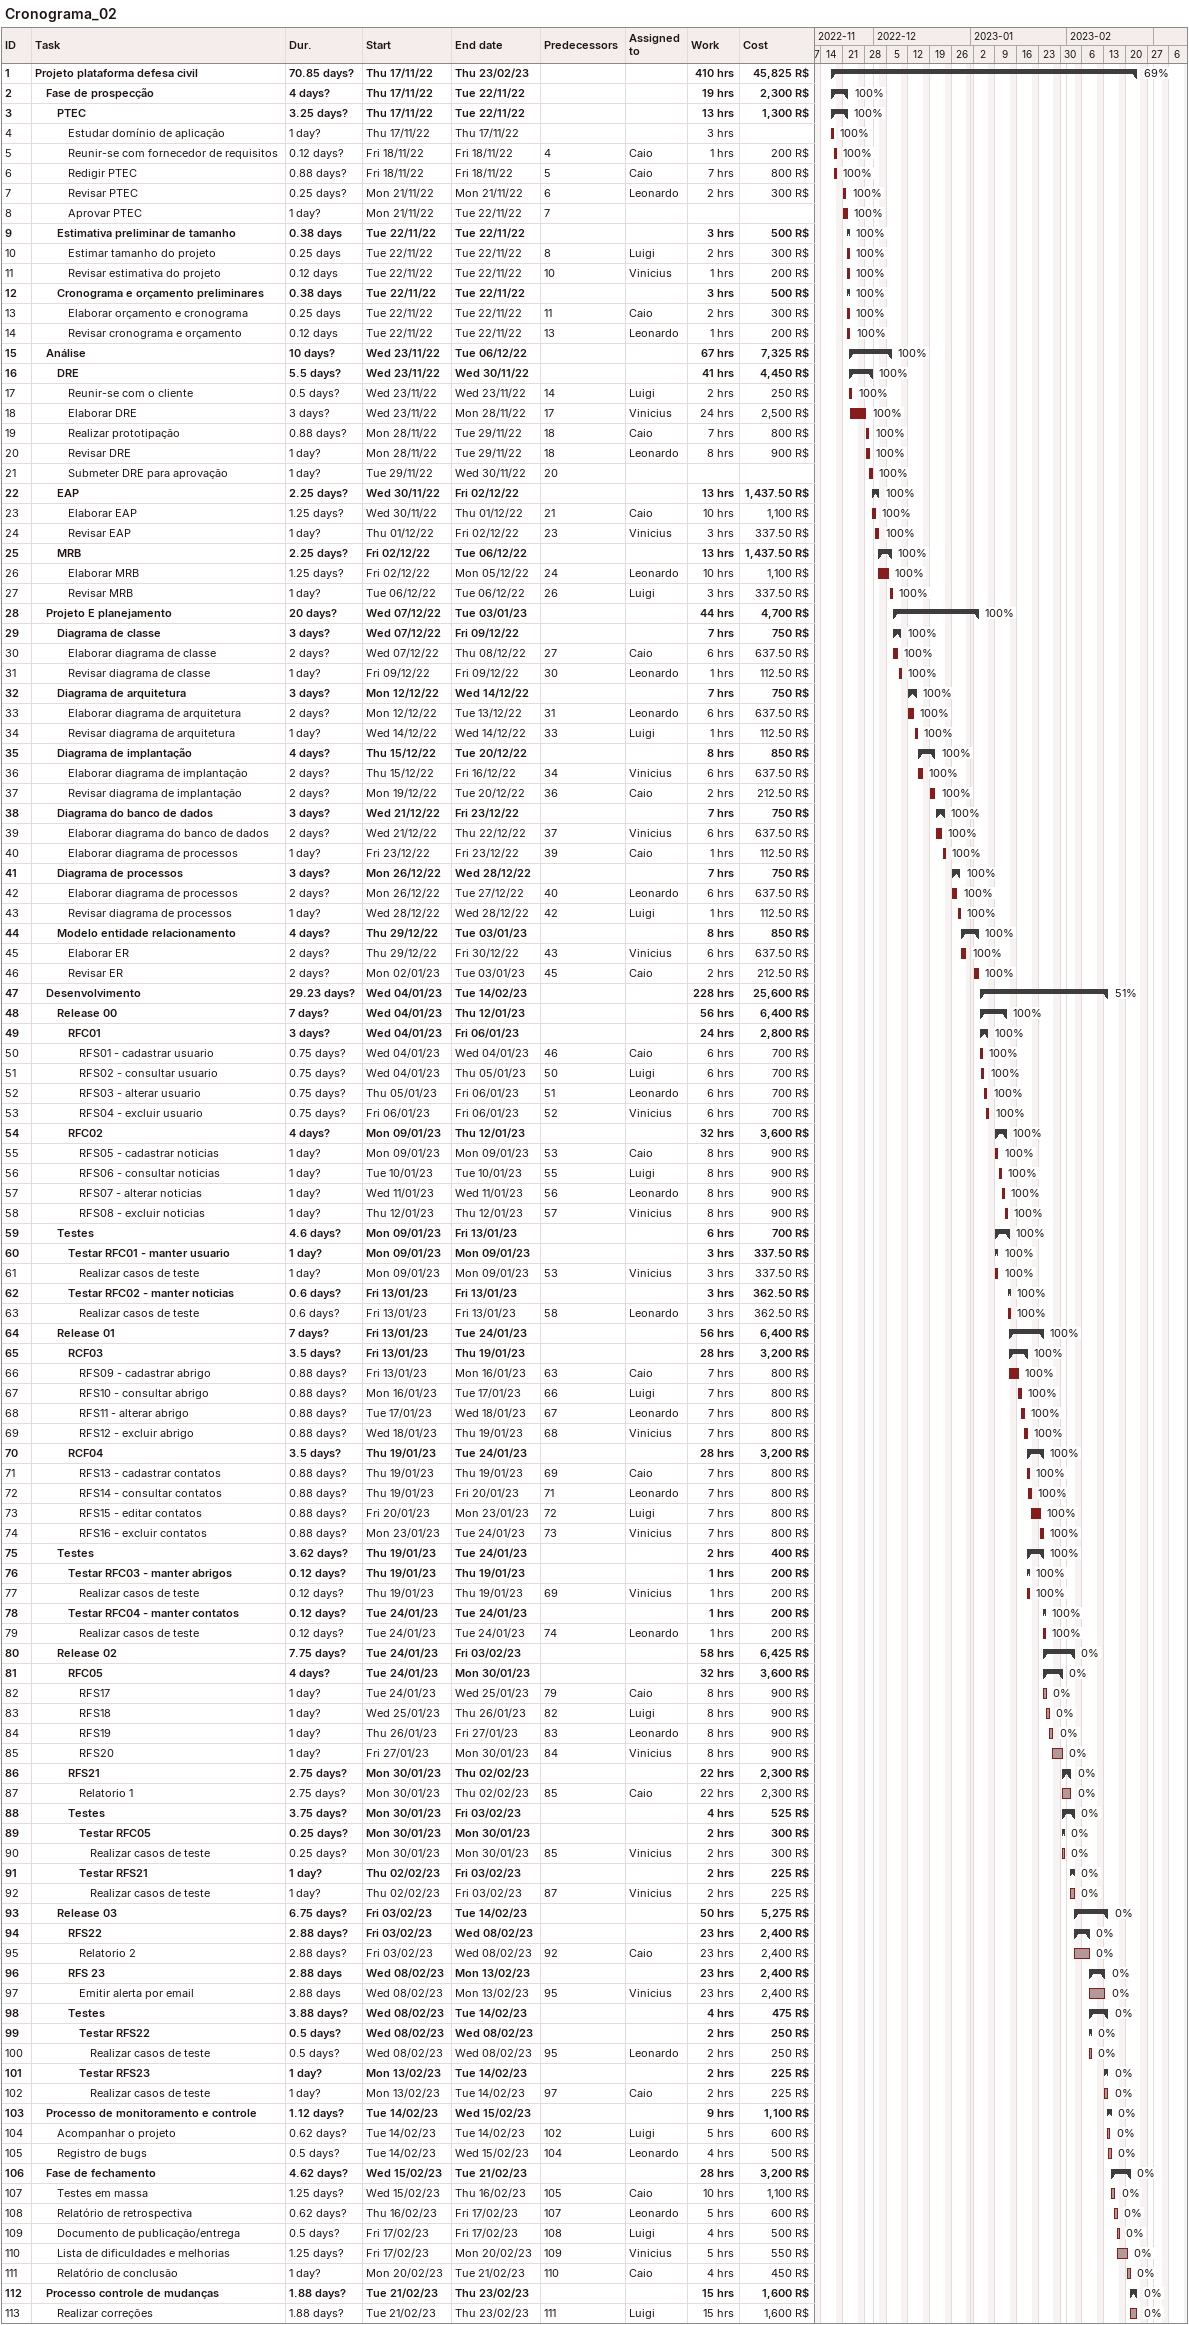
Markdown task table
Cronograma_02

| ID | Level | Task | Duration | Start | Finish | Predecessors | Resources | % complete | Work (h) | Cost (R$) |
|---|---|---|---|---|---|---|---|---|---|---|
| 1 | 1 | **Projeto plataforma defesa civil** | 70.85d? | 2022-11-17 | 2023-02-23 |  |  | 69 | 410 | 45825 |
| 2 | 2 | **Fase de prospecção** | 4d? | 2022-11-17 | 2022-11-22 |  |  | 100 | 19 | 2300 |
| 3 | 3 | **PTEC** | 3.25d? | 2022-11-17 | 2022-11-22 |  |  | 100 | 13 | 1300 |
| 4 | 4 | Estudar domínio de aplicação | 1d? | 2022-11-17 | 2022-11-17 |  |  | 100 | 3 |  |
| 5 | 4 | Reunir-se com fornecedor de requisitos | 0.12d? | 2022-11-18 | 2022-11-18 | 4 | Caio | 100 | 1 | 200 |
| 6 | 4 | Redigir PTEC | 0.88d? | 2022-11-18 | 2022-11-18 | 5 | Caio | 100 | 7 | 800 |
| 7 | 4 | Revisar PTEC | 0.25d? | 2022-11-21 | 2022-11-21 | 6 | Leonardo | 100 | 2 | 300 |
| 8 | 4 | Aprovar PTEC | 1d? | 2022-11-21 | 2022-11-22 | 7 |  | 100 |  |  |
| 9 | 3 | **Estimativa preliminar de tamanho** | 0.38d | 2022-11-22 | 2022-11-22 |  |  | 100 | 3 | 500 |
| 10 | 4 | Estimar tamanho do projeto | 0.25d | 2022-11-22 | 2022-11-22 | 8 | Luigi | 100 | 2 | 300 |
| 11 | 4 | Revisar estimativa do projeto | 0.12d | 2022-11-22 | 2022-11-22 | 10 | Vinicius | 100 | 1 | 200 |
| 12 | 3 | **Cronograma e orçamento preliminares** | 0.38d | 2022-11-22 | 2022-11-22 |  |  | 100 | 3 | 500 |
| 13 | 4 | Elaborar orçamento e cronograma | 0.25d | 2022-11-22 | 2022-11-22 | 11 | Caio | 100 | 2 | 300 |
| 14 | 4 | Revisar cronograma e orçamento | 0.12d | 2022-11-22 | 2022-11-22 | 13 | Leonardo | 100 | 1 | 200 |
| 15 | 2 | **Análise** | 10d? | 2022-11-23 | 2022-12-06 |  |  | 100 | 67 | 7325 |
| 16 | 3 | **DRE** | 5.5d? | 2022-11-23 | 2022-11-30 |  |  | 100 | 41 | 4450 |
| 17 | 4 | Reunir-se com o cliente | 0.5d? | 2022-11-23 | 2022-11-23 | 14 | Luigi | 100 | 2 | 250 |
| 18 | 4 | Elaborar DRE | 3d? | 2022-11-23 | 2022-11-28 | 17 | Vinicius | 100 | 24 | 2500 |
| 19 | 4 | Realizar prototipação | 0.88d? | 2022-11-28 | 2022-11-29 | 18 | Caio | 100 | 7 | 800 |
| 20 | 4 | Revisar DRE | 1d? | 2022-11-28 | 2022-11-29 | 18 | Leonardo | 100 | 8 | 900 |
| 21 | 4 | Submeter DRE para aprovação | 1d? | 2022-11-29 | 2022-11-30 | 20 |  | 100 |  |  |
| 22 | 3 | **EAP** | 2.25d? | 2022-11-30 | 2022-12-02 |  |  | 100 | 13 | 1437.50 |
| 23 | 4 | Elaborar EAP | 1.25d? | 2022-11-30 | 2022-12-01 | 21 | Caio | 100 | 10 | 1100 |
| 24 | 4 | Revisar EAP | 1d? | 2022-12-01 | 2022-12-02 | 23 | Vinicius | 100 | 3 | 337.50 |
| 25 | 3 | **MRB** | 2.25d? | 2022-12-02 | 2022-12-06 |  |  | 100 | 13 | 1437.50 |
| 26 | 4 | Elaborar MRB | 1.25d? | 2022-12-02 | 2022-12-05 | 24 | Leonardo | 100 | 10 | 1100 |
| 27 | 4 | Revisar MRB | 1d? | 2022-12-06 | 2022-12-06 | 26 | Luigi | 100 | 3 | 337.50 |
| 28 | 2 | **Projeto E planejamento** | 20d? | 2022-12-07 | 2023-01-03 |  |  | 100 | 44 | 4700 |
| 29 | 3 | **Diagrama de classe** | 3d? | 2022-12-07 | 2022-12-09 |  |  | 100 | 7 | 750 |
| 30 | 4 | Elaborar diagrama de classe | 2d? | 2022-12-07 | 2022-12-08 | 27 | Caio | 100 | 6 | 637.50 |
| 31 | 4 | Revisar diagrama de classe | 1d? | 2022-12-09 | 2022-12-09 | 30 | Leonardo | 100 | 1 | 112.50 |
| 32 | 3 | **Diagrama de arquitetura** | 3d? | 2022-12-12 | 2022-12-14 |  |  | 100 | 7 | 750 |
| 33 | 4 | Elaborar diagrama de arquitetura | 2d? | 2022-12-12 | 2022-12-13 | 31 | Leonardo | 100 | 6 | 637.50 |
| 34 | 4 | Revisar diagrama de arquitetura | 1d? | 2022-12-14 | 2022-12-14 | 33 | Luigi | 100 | 1 | 112.50 |
| 35 | 3 | **Diagrama de implantação** | 4d? | 2022-12-15 | 2022-12-20 |  |  | 100 | 8 | 850 |
| 36 | 4 | Elaborar diagrama de implantação | 2d? | 2022-12-15 | 2022-12-16 | 34 | Vinicius | 100 | 6 | 637.50 |
| 37 | 4 | Revisar diagrama de implantação | 2d? | 2022-12-19 | 2022-12-20 | 36 | Caio | 100 | 2 | 212.50 |
| 38 | 3 | **Diagrama do banco de dados** | 3d? | 2022-12-21 | 2022-12-23 |  |  | 100 | 7 | 750 |
| 39 | 4 | Elaborar diagrama do banco de dados | 2d? | 2022-12-21 | 2022-12-22 | 37 | Vinicius | 100 | 6 | 637.50 |
| 40 | 4 | Elaborar diagrama de processos | 1d? | 2022-12-23 | 2022-12-23 | 39 | Caio | 100 | 1 | 112.50 |
| 41 | 3 | **Diagrama de processos** | 3d? | 2022-12-26 | 2022-12-28 |  |  | 100 | 7 | 750 |
| 42 | 4 | Elaborar diagrama de processos | 2d? | 2022-12-26 | 2022-12-27 | 40 | Leonardo | 100 | 6 | 637.50 |
| 43 | 4 | Revisar diagrama de processos | 1d? | 2022-12-28 | 2022-12-28 | 42 | Luigi | 100 | 1 | 112.50 |
| 44 | 3 | **Modelo entidade relacionamento** | 4d? | 2022-12-29 | 2023-01-03 |  |  | 100 | 8 | 850 |
| 45 | 4 | Elaborar ER | 2d? | 2022-12-29 | 2022-12-30 | 43 | Vinicius | 100 | 6 | 637.50 |
| 46 | 4 | Revisar ER | 2d? | 2023-01-02 | 2023-01-03 | 45 | Caio | 100 | 2 | 212.50 |
| 47 | 2 | **Desenvolvimento** | 29.23d? | 2023-01-04 | 2023-02-14 |  |  | 51 | 228 | 25600 |
| 48 | 3 | **Release 00** | 7d? | 2023-01-04 | 2023-01-12 |  |  | 100 | 56 | 6400 |
| 49 | 4 | **RFC01** | 3d? | 2023-01-04 | 2023-01-06 |  |  | 100 | 24 | 2800 |
| 50 | 5 | RFS01 - cadastrar usuario | 0.75d? | 2023-01-04 | 2023-01-04 | 46 | Caio | 100 | 6 | 700 |
| 51 | 5 | RFS02 - consultar usuario | 0.75d? | 2023-01-04 | 2023-01-05 | 50 | Luigi | 100 | 6 | 700 |
| 52 | 5 | RFS03 - alterar usuario | 0.75d? | 2023-01-05 | 2023-01-06 | 51 | Leonardo | 100 | 6 | 700 |
| 53 | 5 | RFS04 - excluir usuario | 0.75d? | 2023-01-06 | 2023-01-06 | 52 | Vinicius | 100 | 6 | 700 |
| 54 | 4 | **RFC02** | 4d? | 2023-01-09 | 2023-01-12 |  |  | 100 | 32 | 3600 |
| 55 | 5 | RFS05 - cadastrar noticias | 1d? | 2023-01-09 | 2023-01-09 | 53 | Caio | 100 | 8 | 900 |
| 56 | 5 | RFS06 - consultar noticias | 1d? | 2023-01-10 | 2023-01-10 | 55 | Luigi | 100 | 8 | 900 |
| 57 | 5 | RFS07 - alterar noticias | 1d? | 2023-01-11 | 2023-01-11 | 56 | Leonardo | 100 | 8 | 900 |
| 58 | 5 | RFS08 - excluir noticias | 1d? | 2023-01-12 | 2023-01-12 | 57 | Vinicius | 100 | 8 | 900 |
| 59 | 3 | **Testes** | 4.6d? | 2023-01-09 | 2023-01-13 |  |  | 100 | 6 | 700 |
| 60 | 4 | **Testar RFC01 - manter usuario** | 1d? | 2023-01-09 | 2023-01-09 |  |  | 100 | 3 | 337.50 |
| 61 | 5 | Realizar casos de teste | 1d? | 2023-01-09 | 2023-01-09 | 53 | Vinicius | 100 | 3 | 337.50 |
| 62 | 4 | **Testar RFC02 - manter noticias** | 0.6d? | 2023-01-13 | 2023-01-13 |  |  | 100 | 3 | 362.50 |
| 63 | 5 | Realizar casos de teste | 0.6d? | 2023-01-13 | 2023-01-13 | 58 | Leonardo | 100 | 3 | 362.50 |
| 64 | 3 | **Release 01** | 7d? | 2023-01-13 | 2023-01-24 |  |  | 100 | 56 | 6400 |
| 65 | 4 | **RCF03** | 3.5d? | 2023-01-13 | 2023-01-19 |  |  | 100 | 28 | 3200 |
| 66 | 5 | RFS09 - cadastrar abrigo | 0.88d? | 2023-01-13 | 2023-01-16 | 63 | Caio | 100 | 7 | 800 |
| 67 | 5 | RFS10 - consultar abrigo | 0.88d? | 2023-01-16 | 2023-01-17 | 66 | Luigi | 100 | 7 | 800 |
| 68 | 5 | RFS11 - alterar abrigo | 0.88d? | 2023-01-17 | 2023-01-18 | 67 | Leonardo | 100 | 7 | 800 |
| 69 | 5 | RFS12 - excluir abrigo | 0.88d? | 2023-01-18 | 2023-01-19 | 68 | Vinicius | 100 | 7 | 800 |
| 70 | 4 | **RCF04** | 3.5d? | 2023-01-19 | 2023-01-24 |  |  | 100 | 28 | 3200 |
| 71 | 5 | RFS13 - cadastrar contatos | 0.88d? | 2023-01-19 | 2023-01-19 | 69 | Caio | 100 | 7 | 800 |
| 72 | 5 | RFS14 - consultar contatos | 0.88d? | 2023-01-19 | 2023-01-20 | 71 | Leonardo | 100 | 7 | 800 |
| 73 | 5 | RFS15 - editar contatos | 0.88d? | 2023-01-20 | 2023-01-23 | 72 | Luigi | 100 | 7 | 800 |
| 74 | 5 | RFS16 - excluir contatos | 0.88d? | 2023-01-23 | 2023-01-24 | 73 | Vinicius | 100 | 7 | 800 |
| 75 | 3 | **Testes** | 3.62d? | 2023-01-19 | 2023-01-24 |  |  | 100 | 2 | 400 |
| 76 | 4 | **Testar RFC03 - manter abrigos** | 0.12d? | 2023-01-19 | 2023-01-19 |  |  | 100 | 1 | 200 |
| 77 | 5 | Realizar casos de teste | 0.12d? | 2023-01-19 | 2023-01-19 | 69 | Vinicius | 100 | 1 | 200 |
| 78 | 4 | **Testar RFC04 - manter contatos** | 0.12d? | 2023-01-24 | 2023-01-24 |  |  | 100 | 1 | 200 |
| 79 | 5 | Realizar casos de teste | 0.12d? | 2023-01-24 | 2023-01-24 | 74 | Leonardo | 100 | 1 | 200 |
| 80 | 3 | **Release 02** | 7.75d? | 2023-01-24 | 2023-02-03 |  |  | 0 | 58 | 6425 |
| 81 | 4 | **RFC05** | 4d? | 2023-01-24 | 2023-01-30 |  |  | 0 | 32 | 3600 |
| 82 | 5 | RFS17 | 1d? | 2023-01-24 | 2023-01-25 | 79 | Caio | 0 | 8 | 900 |
| 83 | 5 | RFS18 | 1d? | 2023-01-25 | 2023-01-26 | 82 | Luigi | 0 | 8 | 900 |
| 84 | 5 | RFS19 | 1d? | 2023-01-26 | 2023-01-27 | 83 | Leonardo | 0 | 8 | 900 |
| 85 | 5 | RFS20 | 1d? | 2023-01-27 | 2023-01-30 | 84 | Vinicius | 0 | 8 | 900 |
| 86 | 4 | **RFS21** | 2.75d? | 2023-01-30 | 2023-02-02 |  |  | 0 | 22 | 2300 |
| 87 | 5 | Relatorio 1 | 2.75d? | 2023-01-30 | 2023-02-02 | 85 | Caio | 0 | 22 | 2300 |
| 88 | 4 | **Testes** | 3.75d? | 2023-01-30 | 2023-02-03 |  |  | 0 | 4 | 525 |
| 89 | 5 | **Testar RFC05** | 0.25d? | 2023-01-30 | 2023-01-30 |  |  | 0 | 2 | 300 |
| 90 | 6 | Realizar casos de teste | 0.25d? | 2023-01-30 | 2023-01-30 | 85 | Vinicius | 0 | 2 | 300 |
| 91 | 5 | **Testar RFS21** | 1d? | 2023-02-02 | 2023-02-03 |  |  | 0 | 2 | 225 |
| 92 | 6 | Realizar casos de teste | 1d? | 2023-02-02 | 2023-02-03 | 87 | Vinicius | 0 | 2 | 225 |
| 93 | 3 | **Release 03** | 6.75d? | 2023-02-03 | 2023-02-14 |  |  | 0 | 50 | 5275 |
| 94 | 4 | **RFS22** | 2.88d? | 2023-02-03 | 2023-02-08 |  |  | 0 | 23 | 2400 |
| 95 | 5 | Relatorio 2 | 2.88d? | 2023-02-03 | 2023-02-08 | 92 | Caio | 0 | 23 | 2400 |
| 96 | 4 | **RFS 23** | 2.88d | 2023-02-08 | 2023-02-13 |  |  | 0 | 23 | 2400 |
| 97 | 5 | Emitir alerta por email | 2.88d | 2023-02-08 | 2023-02-13 | 95 | Vinicius | 0 | 23 | 2400 |
| 98 | 4 | **Testes** | 3.88d? | 2023-02-08 | 2023-02-14 |  |  | 0 | 4 | 475 |
| 99 | 5 | **Testar RFS22** | 0.5d? | 2023-02-08 | 2023-02-08 |  |  | 0 | 2 | 250 |
| 100 | 6 | Realizar casos de teste | 0.5d? | 2023-02-08 | 2023-02-08 | 95 | Leonardo | 0 | 2 | 250 |
| 101 | 5 | **Testar RFS23** | 1d? | 2023-02-13 | 2023-02-14 |  |  | 0 | 2 | 225 |
| 102 | 6 | Realizar casos de teste | 1d? | 2023-02-13 | 2023-02-14 | 97 | Caio | 0 | 2 | 225 |
| 103 | 2 | **Processo de monitoramento e controle** | 1.12d? | 2023-02-14 | 2023-02-15 |  |  | 0 | 9 | 1100 |
| 104 | 3 | Acompanhar o projeto | 0.62d? | 2023-02-14 | 2023-02-14 | 102 | Luigi | 0 | 5 | 600 |
| 105 | 3 | Registro de bugs | 0.5d? | 2023-02-14 | 2023-02-15 | 104 | Leonardo | 0 | 4 | 500 |
| 106 | 2 | **Fase de fechamento** | 4.62d? | 2023-02-15 | 2023-02-21 |  |  | 0 | 28 | 3200 |
| 107 | 3 | Testes em massa | 1.25d? | 2023-02-15 | 2023-02-16 | 105 | Caio | 0 | 10 | 1100 |
| 108 | 3 | Relatório de retrospectiva | 0.62d? | 2023-02-16 | 2023-02-17 | 107 | Leonardo | 0 | 5 | 600 |
| 109 | 3 | Documento de publicação/entrega | 0.5d? | 2023-02-17 | 2023-02-17 | 108 | Luigi | 0 | 4 | 500 |
| 110 | 3 | Lista de dificuldades e melhorias | 1.25d? | 2023-02-17 | 2023-02-20 | 109 | Vinicius | 0 | 5 | 550 |
| 111 | 3 | Relatório de conclusão | 1d? | 2023-02-20 | 2023-02-21 | 110 | Caio | 0 | 4 | 450 |
| 112 | 2 | **Processo controle de mudanças** | 1.88d? | 2023-02-21 | 2023-02-23 |  |  | 0 | 15 | 1600 |
| 113 | 3 | Realizar correções | 1.88d? | 2023-02-21 | 2023-02-23 | 111 | Luigi | 0 | 15 | 1600 |
